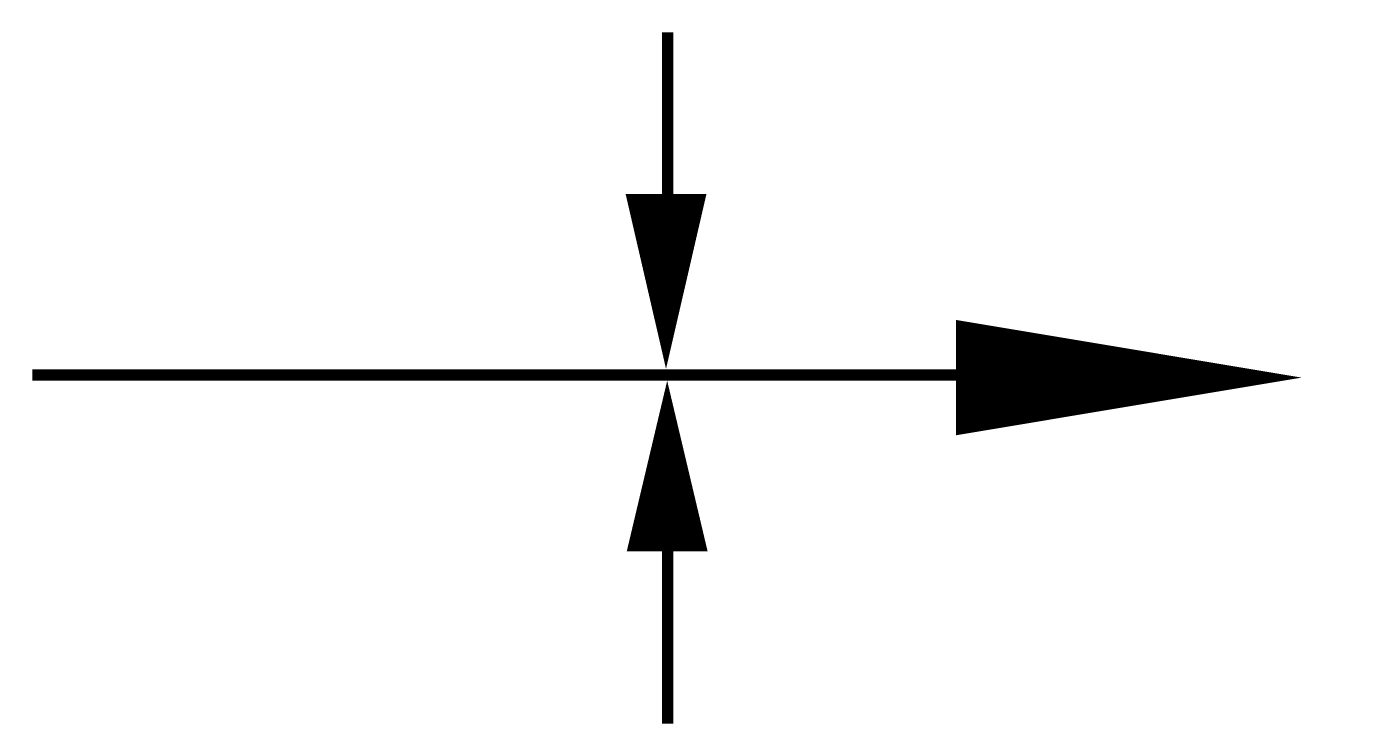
# Model space of a CAD drawing. Extents: x 0 to 11.5, y 0 to 6.
import ezdxf

# ---------------------------------------------------------------- set-up
doc = ezdxf.new("R2010")
doc.units = 0
doc.header["$MEASUREMENT"] = 0
doc.layers.get('0').update_dxf_attribs({"linetype": 'CONTINUOUS'})

msp = doc.modelspace()

# ---------------------------------------------------------------- linework, layer by layer
at = {"const_width": 0.1}
for points in [[(5.505, 5.993), (5.505, 3.905)], [(8.161, 3.023), (0.001, 3.023)], [(5.505, 1.755), (5.505, 0)]]:
    msp.add_lwpolyline(points, dxfattribs=at)
for points in [[(5.491, 3.076, 0, 0.7, 0), (5.491, 4.591, 0.7, 0.7, 0)], [(10.999, 3, 0, 1, 0), (8.003, 3, 1, 1, 0)], [(5.501, 2.973, 0, 0.7, 0), (5.501, 1.495, 0.7, 0.7, 0)]]:
    msp.add_lwpolyline(points, format="xyseb")

doc.saveas('drawing.dxf')
